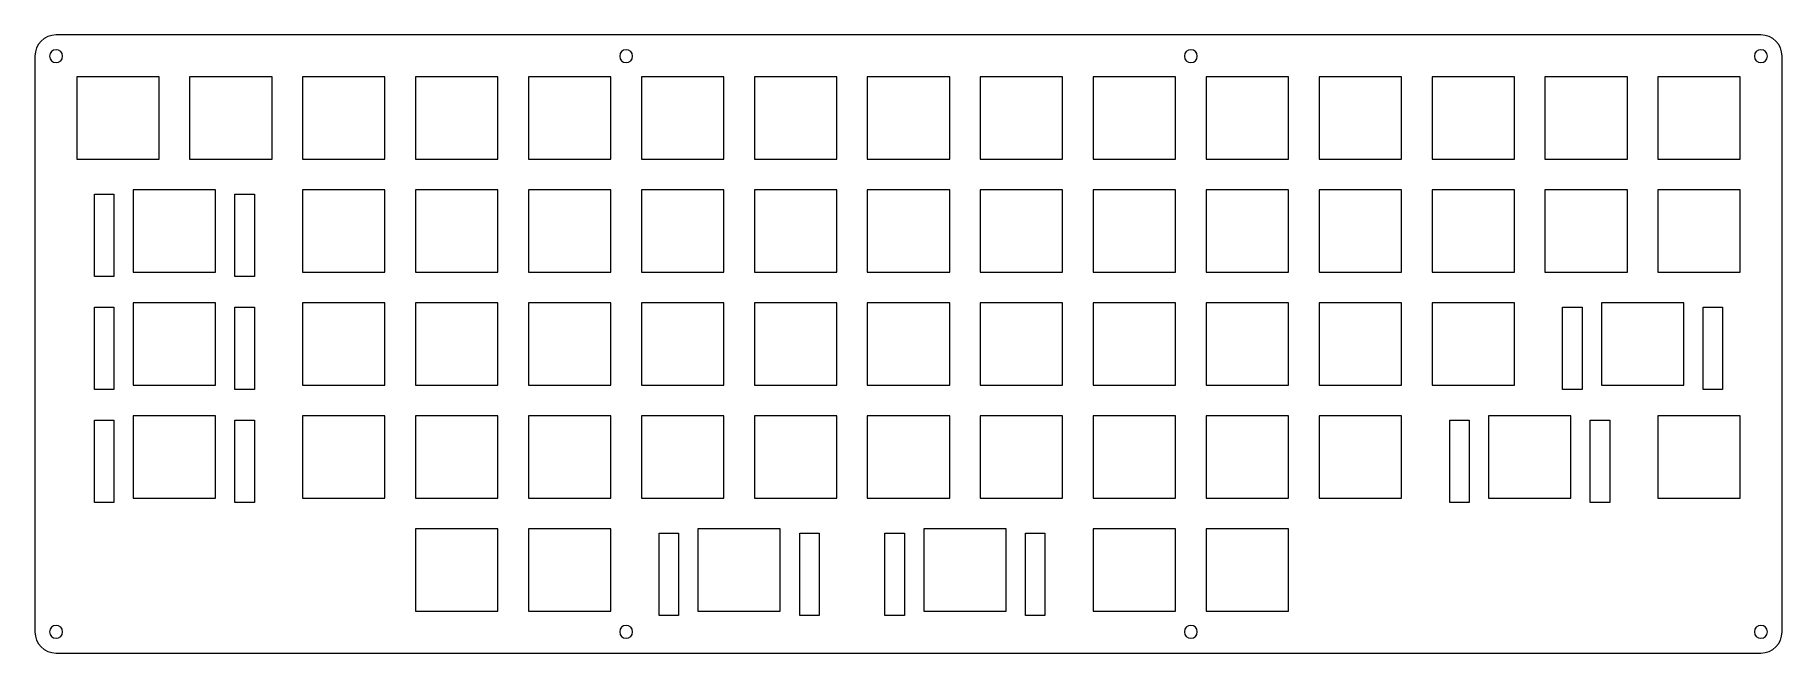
# Model space of a CAD drawing. Header units: millimetres. Extents: x 28 to 325, y -177 to -72.
import ezdxf

# ---------------------------------------------------------------- set-up
doc = ezdxf.new("R2010")
doc.units = ezdxf.units.MM
doc.header["$MEASUREMENT"] = 0
doc.layers.add('_U+30EC_U+30A4_U+30E4_U+30FC 1', color=7, linetype='Continuous')

msp = doc.modelspace()

# ---------------------------------------------------------------- linework, layer by layer
at = {"layer": '_U+30EC_U+30A4_U+30E4_U+30FC 1', "color": 250, "lineweight": 9, "true_color": 0x221814}
for points in [[(35.1, -79.6), (35.1, -93.6), (49.1, -93.6), (49.1, -79.6), (35.1, -79.6)], [(54.3, -79.6), (54.3, -93.6), (68.3, -93.6), (68.3, -79.6), (54.3, -79.6)], [(73.5, -79.6), (73.5, -93.6), (87.5, -93.6), (87.5, -79.6), (73.5, -79.6)], [(92.7, -79.6), (92.7, -93.6), (106.7, -93.6), (106.7, -79.6), (92.7, -79.6)], [(111.9, -79.6), (111.9, -93.6), (125.9, -93.6), (125.9, -79.6), (111.9, -79.6)], [(131.1, -79.6), (131.1, -93.6), (145.1, -93.6), (145.1, -79.6), (131.1, -79.6)], [(150.3, -79.6), (150.3, -93.6), (164.3, -93.6), (164.3, -79.6), (150.3, -79.6)], [(169.5, -79.6), (169.5, -93.6), (183.5, -93.6), (183.5, -79.6), (169.5, -79.6)], [(188.7, -79.6), (188.7, -93.6), (202.7, -93.6), (202.7, -79.6), (188.7, -79.6)], [(207.9, -79.6), (207.9, -93.6), (221.9, -93.6), (221.9, -79.6), (207.9, -79.6)], [(227.1, -79.6), (227.1, -93.6), (241.1, -93.6), (241.1, -79.6), (227.1, -79.6)], [(246.3, -79.6), (246.3, -93.6), (260.3, -93.6), (260.3, -79.6), (246.3, -79.6)], [(265.5, -79.6), (265.5, -93.6), (279.5, -93.6), (279.5, -79.6), (265.5, -79.6)], [(284.7, -79.6), (284.7, -93.6), (298.7, -93.6), (298.7, -79.6), (284.7, -79.6)], [(303.9, -79.6), (303.9, -93.6), (317.9, -93.6), (317.9, -79.6), (303.9, -79.6)], [(41.4, -113.55), (38.1, -113.55), (38.1, -99.55), (41.4, -99.55), (41.4, -113.55)], [(44.7, -98.8), (44.7, -112.8), (58.7, -112.8), (58.7, -98.8), (44.7, -98.8)], [(65.3, -113.55), (62, -113.55), (62, -99.55), (65.3, -99.55), (65.3, -113.55)], [(73.5, -98.8), (73.5, -112.8), (87.5, -112.8), (87.5, -98.8), (73.5, -98.8)], [(92.7, -98.8), (92.7, -112.8), (106.7, -112.8), (106.7, -98.8), (92.7, -98.8)], [(111.9, -98.8), (111.9, -112.8), (125.9, -112.8), (125.9, -98.8), (111.9, -98.8)], [(131.1, -98.8), (131.1, -112.8), (145.1, -112.8), (145.1, -98.8), (131.1, -98.8)], [(150.3, -98.8), (150.3, -112.8), (164.3, -112.8), (164.3, -98.8), (150.3, -98.8)], [(169.5, -98.8), (169.5, -112.8), (183.5, -112.8), (183.5, -98.8), (169.5, -98.8)], [(188.7, -98.8), (188.7, -112.8), (202.7, -112.8), (202.7, -98.8), (188.7, -98.8)], [(207.9, -98.8), (207.9, -112.8), (221.9, -112.8), (221.9, -98.8), (207.9, -98.8)], [(227.1, -98.8), (227.1, -112.8), (241.1, -112.8), (241.1, -98.8), (227.1, -98.8)], [(246.3, -98.8), (246.3, -112.8), (260.3, -112.8), (260.3, -98.8), (246.3, -98.8)], [(265.5, -98.8), (265.5, -112.8), (279.5, -112.8), (279.5, -98.8), (265.5, -98.8)], [(284.7, -98.8), (284.7, -112.8), (298.7, -112.8), (298.7, -98.8), (284.7, -98.8)], [(303.9, -98.8), (303.9, -112.8), (317.9, -112.8), (317.9, -98.8), (303.9, -98.8)], [(41.4, -132.75), (38.1, -132.75), (38.1, -118.75), (41.4, -118.75), (41.4, -132.75)], [(44.7, -118), (44.7, -132), (58.7, -132), (58.7, -118), (44.7, -118)], [(65.3, -132.75), (62, -132.75), (62, -118.75), (65.3, -118.75), (65.3, -132.75)], [(73.5, -118), (73.5, -132), (87.5, -132), (87.5, -118), (73.5, -118)], [(92.7, -118), (92.7, -132), (106.7, -132), (106.7, -118), (92.7, -118)], [(111.9, -118), (111.9, -132), (125.9, -132), (125.9, -118), (111.9, -118)], [(131.1, -118), (131.1, -132), (145.1, -132), (145.1, -118), (131.1, -118)], [(150.3, -118), (150.3, -132), (164.3, -132), (164.3, -118), (150.3, -118)], [(169.5, -118), (169.5, -132), (183.5, -132), (183.5, -118), (169.5, -118)], [(188.7, -118), (188.7, -132), (202.7, -132), (202.7, -118), (188.7, -118)], [(207.9, -118), (207.9, -132), (221.9, -132), (221.9, -118), (207.9, -118)], [(227.1, -118), (227.1, -132), (241.1, -132), (241.1, -118), (227.1, -118)], [(246.3, -118), (246.3, -132), (260.3, -132), (260.3, -118), (246.3, -118)], [(265.5, -118), (265.5, -132), (279.5, -132), (279.5, -118), (265.5, -118)], [(291, -132.75), (287.7, -132.75), (287.7, -118.75), (291, -118.75), (291, -132.75)], [(294.3, -118), (294.3, -132), (308.3, -132), (308.3, -118), (294.3, -118)], [(314.9, -132.75), (311.6, -132.75), (311.6, -118.75), (314.9, -118.75), (314.9, -132.75)], [(41.4, -151.95), (38.1, -151.95), (38.1, -137.95), (41.4, -137.95), (41.4, -151.95)], [(44.7, -137.2), (44.7, -151.2), (58.7, -151.2), (58.7, -137.2), (44.7, -137.2)], [(65.3, -151.95), (62, -151.95), (62, -137.95), (65.3, -137.95), (65.3, -151.95)], [(73.5, -137.2), (73.5, -151.2), (87.5, -151.2), (87.5, -137.2), (73.5, -137.2)], [(92.7, -137.2), (92.7, -151.2), (106.7, -151.2), (106.7, -137.2), (92.7, -137.2)], [(111.9, -137.2), (111.9, -151.2), (125.9, -151.2), (125.9, -137.2), (111.9, -137.2)], [(131.1, -137.2), (131.1, -151.2), (145.1, -151.2), (145.1, -137.2), (131.1, -137.2)], [(150.3, -137.2), (150.3, -151.2), (164.3, -151.2), (164.3, -137.2), (150.3, -137.2)], [(169.5, -137.2), (169.5, -151.2), (183.5, -151.2), (183.5, -137.2), (169.5, -137.2)], [(188.7, -137.2), (188.7, -151.2), (202.7, -151.2), (202.7, -137.2), (188.7, -137.2)], [(207.9, -137.2), (207.9, -151.2), (221.9, -151.2), (221.9, -137.2), (207.9, -137.2)], [(227.1, -137.2), (227.1, -151.2), (241.1, -151.2), (241.1, -137.2), (227.1, -137.2)], [(246.3, -137.2), (246.3, -151.2), (260.3, -151.2), (260.3, -137.2), (246.3, -137.2)], [(271.8, -151.95), (268.5, -151.95), (268.5, -137.95), (271.8, -137.95), (271.8, -151.95)], [(275.1, -137.2), (275.1, -151.2), (289.1, -151.2), (289.1, -137.2), (275.1, -137.2)], [(295.7, -151.95), (292.4, -151.95), (292.4, -137.95), (295.7, -137.95), (295.7, -151.95)], [(303.9, -137.2), (303.9, -151.2), (317.9, -151.2), (317.9, -137.2), (303.9, -137.2)], [(92.7, -156.4), (92.7, -170.4), (106.7, -170.4), (106.7, -156.4), (92.7, -156.4)], [(111.9, -156.4), (111.9, -170.4), (125.9, -170.4), (125.9, -156.4), (111.9, -156.4)], [(137.4, -171.15), (134.1, -171.15), (134.1, -157.15), (137.4, -157.15), (137.4, -171.15)], [(140.7, -156.4), (140.7, -170.4), (154.7, -170.4), (154.7, -156.4), (140.7, -156.4)], [(161.3, -171.15), (158, -171.15), (158, -157.15), (161.3, -157.15), (161.3, -171.15)], [(175.8, -171.15), (172.5, -171.15), (172.5, -157.15), (175.8, -157.15), (175.8, -171.15)], [(179.1, -156.4), (179.1, -170.4), (193.1, -170.4), (193.1, -156.4), (179.1, -156.4)], [(199.7, -171.15), (196.4, -171.15), (196.4, -157.15), (199.7, -157.15), (199.7, -171.15)], [(207.9, -156.4), (207.9, -170.4), (221.9, -170.4), (221.9, -156.4), (207.9, -156.4)], [(227.1, -156.4), (227.1, -170.4), (241.1, -170.4), (241.1, -156.4), (227.1, -156.4)]]:
    msp.add_lwpolyline(points, dxfattribs=at)
for points, knots in [([(321.4, -177.5), (321.4, -177.5), (31.6, -177.5), (31.6, -177.5), (29.61, -177.5), (28, -175.89), (28, -173.9), (28, -173.9), (28, -76.1), (28, -76.1), (28, -74.11), (29.61, -72.5), (31.6, -72.5), (31.6, -72.5), (321.4, -72.5), (321.4, -72.5), (323.39, -72.5), (325, -74.11), (325, -76.1), (325, -76.1), (325, -173.9), (325, -173.9), (325, -175.89), (323.39, -177.5), (321.4, -177.5)], [0, 0, 0, 0, 1, 1, 1, 2, 2, 2, 3, 3, 3, 4, 4, 4, 5, 5, 5, 6, 6, 6, 7, 7, 7, 8, 8, 8, 8]), ([(32.7, -76.1), (32.7, -76.71), (32.21, -77.2), (31.6, -77.2), (30.99, -77.2), (30.5, -76.71), (30.5, -76.1), (30.5, -75.49), (30.99, -75), (31.6, -75), (32.21, -75), (32.7, -75.49), (32.7, -76.1)], [0, 0, 0, 0, 1, 1, 1, 2, 2, 2, 3, 3, 3, 4, 4, 4, 4]), ([(129.6, -76.1), (129.6, -76.71), (129.11, -77.2), (128.5, -77.2), (127.89, -77.2), (127.4, -76.71), (127.4, -76.1), (127.4, -75.49), (127.89, -75), (128.5, -75), (129.11, -75), (129.6, -75.49), (129.6, -76.1)], [0, 0, 0, 0, 1, 1, 1, 2, 2, 2, 3, 3, 3, 4, 4, 4, 4]), ([(225.6, -76.1), (225.6, -76.71), (225.11, -77.2), (224.5, -77.2), (223.89, -77.2), (223.4, -76.71), (223.4, -76.1), (223.4, -75.49), (223.89, -75), (224.5, -75), (225.11, -75), (225.6, -75.49), (225.6, -76.1)], [0, 0, 0, 0, 1, 1, 1, 2, 2, 2, 3, 3, 3, 4, 4, 4, 4]), ([(322.5, -76.1), (322.5, -76.71), (322.01, -77.2), (321.4, -77.2), (320.79, -77.2), (320.3, -76.71), (320.3, -76.1), (320.3, -75.49), (320.79, -75), (321.4, -75), (322.01, -75), (322.5, -75.49), (322.5, -76.1)], [0, 0, 0, 0, 1, 1, 1, 2, 2, 2, 3, 3, 3, 4, 4, 4, 4]), ([(32.7, -173.9), (32.7, -174.51), (32.21, -175), (31.6, -175), (30.99, -175), (30.5, -174.51), (30.5, -173.9), (30.5, -173.29), (30.99, -172.8), (31.6, -172.8), (32.21, -172.8), (32.7, -173.29), (32.7, -173.9)], [0, 0, 0, 0, 1, 1, 1, 2, 2, 2, 3, 3, 3, 4, 4, 4, 4]), ([(129.6, -173.9), (129.6, -174.51), (129.11, -175), (128.5, -175), (127.89, -175), (127.4, -174.51), (127.4, -173.9), (127.4, -173.29), (127.89, -172.8), (128.5, -172.8), (129.11, -172.8), (129.6, -173.29), (129.6, -173.9)], [0, 0, 0, 0, 1, 1, 1, 2, 2, 2, 3, 3, 3, 4, 4, 4, 4]), ([(225.6, -173.9), (225.6, -174.51), (225.11, -175), (224.5, -175), (223.89, -175), (223.4, -174.51), (223.4, -173.9), (223.4, -173.29), (223.89, -172.8), (224.5, -172.8), (225.11, -172.8), (225.6, -173.29), (225.6, -173.9)], [0, 0, 0, 0, 1, 1, 1, 2, 2, 2, 3, 3, 3, 4, 4, 4, 4]), ([(322.5, -173.9), (322.5, -174.51), (322.01, -175), (321.4, -175), (320.79, -175), (320.3, -174.51), (320.3, -173.9), (320.3, -173.29), (320.79, -172.8), (321.4, -172.8), (322.01, -172.8), (322.5, -173.29), (322.5, -173.9)], [0, 0, 0, 0, 1, 1, 1, 2, 2, 2, 3, 3, 3, 4, 4, 4, 4])]:
    msp.add_open_spline(points, degree=3, knots=knots, dxfattribs=at)

doc.saveas('drawing.dxf')
